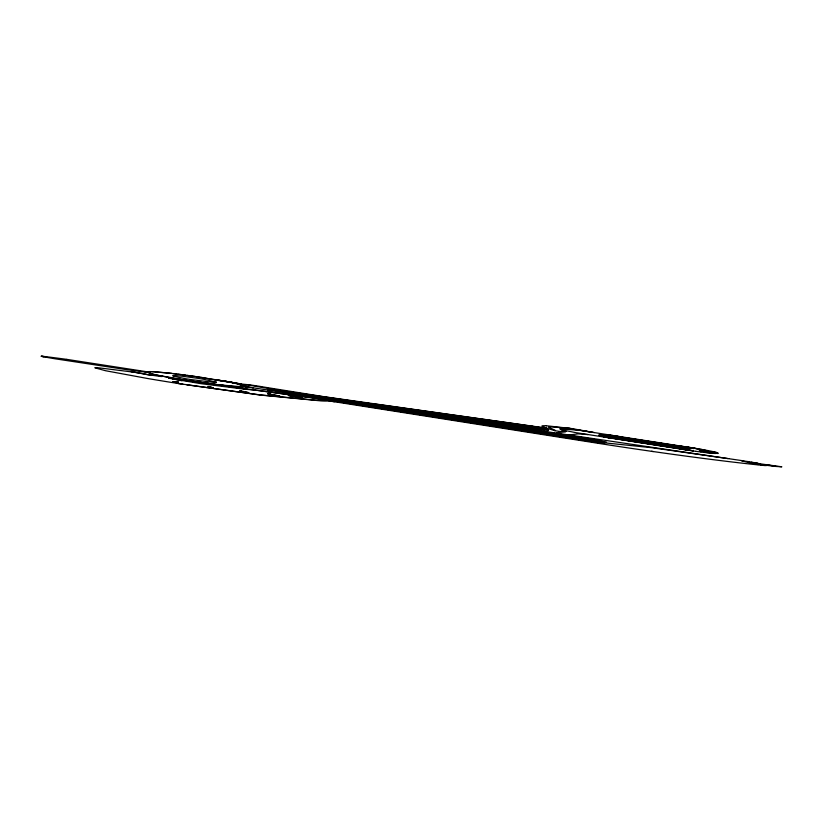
<?xml version="1.0" encoding="UTF-8"?>
<svg xmlns="http://www.w3.org/2000/svg" width="823" height="823" viewBox="0 0 823 823"><rect width="100%" height="100%" fill="white"/><g stroke="black" fill="none" stroke-linecap="round" stroke-linejoin="round"><path stroke-width="1.23" d="M601.654 435.12L599.185 434.935L676.845 447.054M172.089 373.405L153.222 371.584L146.052 371.883L152.234 374.064L168.622 377.407M373.241 405.255A14.948 0.628 8.7 0 1 370.278 404.628L267.465 389.33A107.35 4.496 8.7 0 1 267.444 390.174L331.299 399.69L331.422 398.846M599.35 434.842L689.211 448.268M382.849 406.161L387.849 406.541M609.648 437.857L612.147 438.32M602.22 442.897L603.331 442.825A49.246 2.058 8.7 0 1 604.185 442.836L604.432 442.846M766.275 465.602L764.176 465.499M349.003 403.321L350.793 403.26L328.284 399.906L350.073 403.147M177.14 381.841L174.846 382.17L178.673 382.088L172.871 381.851L174.414 382.098M562.058 430.048A119.695 5.01 8.7 0 1 565.792 431.581L557.202 432.651A28.63 1.204 8.7 0 0 556.873 432.826M671.414 445.819L672.535 445.757M234.514 386.687L236.87 386.779A79.594 3.333 8.7 0 0 244.987 387.047L253.484 387.87M41.294 356.194L43.362 356.369A88.781 3.714 8.7 0 1 66.817 359.373M609.421 435.336L680.642 446.241A17.417 0.73 8.7 0 1 683.183 446.529A29 1.214 8.7 0 1 689.479 447.537L697.163 448.823M331.299 399.69L729.085 458.74M604.679 442.846L651.549 447.681L727.234 458.462M546.277 425.748L571.882 428.588L594.299 432.579M675.014 445.799L676.115 445.86A40.852 1.708 8.7 0 1 677.031 445.922A33.815 1.42 8.7 0 1 679.304 446.272M289.202 395.503L288.215 395.462L302.483 397.818L289.202 395.503L290.673 395.75M300.025 397.53L302.483 397.818M672.062 446.92L600.09 435.676L601.129 436.025A34.977 1.461 8.7 0 0 603.712 436.715L604.061 436.499M776.11 466.476L781.85 466.806L754.866 463.102M144.899 371.636L146.175 371.718M693.367 450.798L690.147 450.407M247.949 384.691L246.663 384.598L253.741 385.977A96.847 4.053 8.7 0 0 282.33 390.781L370.617 403.651A14.114 0.586 8.7 0 1 372.706 403.836L373.076 403.877M587.982 434.595L578.075 433.865L570.277 434.832A25.513 1.07 8.7 0 1 568.714 434.842M237.857 383.693L246.91 384.578M235.717 387.088L188.611 380.771M270.53 394.186L267.526 393.806L278.236 395.904M276.744 395.668L279.748 396.048L269.039 393.95M370.617 403.651L369.568 403.548A19.022 0.792 8.7 0 0 365.854 403.568L370.268 404.628M239.009 387.756L194.269 381.687M242.065 388.384L199.557 382.541M373.292 403.898L375.432 404.155M699.365 449.173L705.63 450.13A31.644 1.327 8.7 0 1 713.428 451.704L714.529 451.95A34.515 1.44 8.7 0 1 716.092 452.352L718.325 453.278A48.063 2.016 8.7 0 1 717.831 453.473L706.906 452.547L699.231 450.531A48.094 2.016 8.7 0 1 699.735 450.366L716.864 452.568M248.145 384.711L248.268 384.722A12.746 0.535 8.7 0 1 260.171 386.419L261.138 386.584A12.746 0.535 8.7 0 1 263.309 386.964L323.357 396.583L547.028 428.197M219.432 384.845L239.112 386.573A77.537 3.251 8.7 0 0 242.867 386.409C236.088 382.016 222.879 381.81 214.011 379.516M600.09 435.676L601.654 435.737L600.492 435.388M43.362 356.369L41.685 356.328L44.144 356.904A81.559 3.415 8.7 0 0 55.275 358.828L127.575 369.784A96.24 4.033 8.7 0 0 138.531 371.224L146.309 372.191M602.92 434.904L675.518 445.881M173.211 373.529L176.657 373.961M219.175 384.999L188.148 380.565A37.693 1.574 8.7 0 1 174.929 378.426C166.699 376.245 153.397 375.936 147.44 371.739A77.557 3.251 8.7 0 1 151.144 371.595L170.114 373.241L199.567 377.119M241.592 390.904L239.719 390.678L248.813 392.612M245.429 392.139L247.312 392.376M762.942 464.892L775.935 466.456L771.367 465.623A28.733 1.204 8.7 0 1 769.011 465.118L767.54 464.779M379.094 405.142L374.753 404.865L377.448 405.544M177.84 374.105L181.276 374.547M375.689 404.186L522.214 424.802M379.629 405.204L527.255 425.975M388.25 406.583L538.365 427.765M700.877 451.992L699.365 451.796A30.78 1.286 8.7 0 1 695.939 451.333M568.878 428.176L549.28 426.798A94.501 3.961 8.7 0 0 548.437 427.178L554.939 430.172A138.223 5.792 8.7 0 1 554.887 430.696L559.012 431.345A22.509 0.946 8.7 0 0 560.237 431.437L564.249 431.633A49.534 2.078 8.7 0 0 565.864 431.591M699.262 449.152L697.863 448.761A25.163 1.049 8.7 0 0 693.717 448.072L580.657 430.46L563.446 429.009A70.305 2.942 8.7 0 0 562.644 429.267L565.771 430.635L575.483 432.579M182.408 374.691L185.854 375.154M590.204 440.871L600.492 442.105A29.69 1.245 8.7 0 0 606.572 442.249L594.052 439.4A20.596 0.864 8.7 0 0 585.544 438.011L363.457 404.978A15.081 0.628 8.7 0 0 362.161 405.009L370.216 406.757M66.797 359.373L146.268 371.667M685.518 449.409L689.016 449.78L685.456 449.173A18.353 0.772 8.7 0 0 684.571 449.039L675.199 447.619M590.389 440.665L585.955 440.038A13.878 0.576 8.7 0 1 584.114 439.749L374.99 407.241M187.016 375.309L190.535 375.802M570.257 428.361L569.207 428.217M201.326 382.51L226.284 385.812A69.718 2.922 8.7 0 0 235.244 386.687M695.857 451.313L694.653 451.148A22.674 0.946 8.7 0 1 690.713 450.572L688.481 450.171A23.137 0.967 8.7 0 1 680.333 448.957L680.477 448.988M684.386 449.255L683.224 449.091A27.612 1.152 8.7 0 1 674.798 447.825M384.722 408.342L380.905 407.971L381.378 408.239M763.281 465.396L762.54 465.283M528.561 425.779L547.995 428.598L554.928 430.707M209.526 387.366L213.085 387.89L207.808 386.429L211.058 387.602M191.718 375.967L195.288 376.481M522.296 424.812L523.294 424.956M748.868 461.682L741.626 460.685L746.749 462.135A70.48 2.953 8.7 0 0 750.144 462.896L757.561 464.409M527.687 426.036L533.067 426.859A14.217 0.597 8.7 0 1 541.647 428.382L545.299 429.369A23.569 0.988 8.7 0 1 545.34 429.452A23.569 0.988 8.7 0 1 538.798 429.153L382.644 406.418M380.638 406.511L545.31 430.018A31.151 1.307 8.7 0 0 548.591 430.11L538.088 427.394A19.989 0.833 8.7 0 0 531.205 426.242M729.723 458.833L743.539 460.849M200.061 382.469L183.488 379.948A40.234 1.687 8.7 0 1 175.453 378.611L169.713 377.603M651.446 451.302L663.204 452.979A195.349 8.179 8.7 0 0 688.902 456.508L701.35 458.154A198.446 8.312 8.7 0 0 764.155 465.499M727.542 458.514L728.129 458.596M523.901 425.049L527.934 425.676M690.24 450.274L682.185 449.091A29.577 1.234 8.7 0 1 676.773 448.268L605.8 437.167M252.373 387.705L267.814 390.009M691.454 448.226L693.727 448.535L684.962 446.93M677.596 447.774L686.608 448.936L599.175 435.161M196.44 376.739L228.033 381.697A41.325 1.728 8.7 0 1 241.612 384.063M200.503 377.253L204.248 377.829M385.339 408.434L595.646 439.996M186.698 384.804L259.831 394.855L316.69 400.256A209.34 8.765 8.7 0 0 327.791 400.348M677.391 447.146L677.946 447.228A19.567 0.823 8.7 0 0 683.841 448.103L686.732 448.422L684.427 447.928M675.169 447.403L673.903 447.414M675.971 447.527L674.418 447.496M675.992 447.743L676.794 447.856M689.448 450.387L686.989 450.016A23.63 0.988 8.7 0 1 682.843 449.389L576.326 432.713M335.136 401.861L593.352 442.558M618.268 436.313L612.158 435.47A22.849 0.957 8.7 0 0 606.006 434.853M674.387 447.28L601.212 436.056M681.156 446.323L684.705 446.889M690.394 448.062L689.808 447.969A29.535 1.234 8.7 0 1 687.544 447.609L676.033 445.953M677.031 445.922L605.831 434.822A40.337 1.687 8.7 0 0 604.38 434.729L603.887 434.698A55.748 2.335 8.7 0 0 601.243 434.637M677.648 447.424L678.203 447.506M603.743 436.715L674.798 447.825A22.283 0.936 8.7 0 0 676.763 448.268M371.06 406.891L580.431 439.451A21.11 0.885 8.7 0 0 584.073 440.007L602.775 441.735L598.393 440.521A14.094 0.586 8.7 0 0 592.046 439.369A15.205 0.638 8.7 0 0 586.655 438.515L371.235 406.428L374.774 407.21M329.714 401.017L334.766 401.809M247.507 389.433A12.818 0.535 8.7 0 1 243.752 388.723L242.898 388.466L311.732 397.622A104.398 4.372 8.7 0 1 327.482 400.05L602.673 443.34A22.931 0.957 8.7 0 1 602.158 443.134M180.762 379.506L169.466 378.117A16.234 0.679 8.7 0 0 168.478 378.158L200.668 383.641L243.515 389.042A101.692 4.259 8.7 0 0 255.377 390.081L313.553 398.147A100.375 4.208 8.7 0 1 327.348 400.276A22.375 0.936 8.7 0 1 327.225 400.184M172.871 381.851L176.389 382.417M176.317 383.199L183.097 384.269M698.069 448.874L698.922 449.039L695.188 448.36A22.705 0.946 8.7 0 0 687.277 447.064M378.775 406.223L378.169 406.13M146 374.27L142.533 373.621A22.962 0.957 8.7 0 0 134.807 372.305L96.949 367.603A48.927 2.047 8.7 0 0 94.799 367.778L105.457 370.71L147.626 378.508A102.278 4.28 8.7 0 0 179.507 383.693L260.51 395.081L320.517 400.852A208.476 8.734 8.7 0 0 330.116 400.996L334.2 401.717M213.085 387.89L209.834 386.717M205.133 378.066C217.786 380.823 236.191 381.522 246.427 386.964A79.81 3.343 8.7 0 1 246.036 387.047M199.32 382.5L173.211 378.734A16.182 0.679 8.7 0 0 172.295 378.775L181.934 380.792M278.267 395.812L279.748 396.048M682.524 449.337L681.886 449.224M761.954 465.19L760.771 464.995M700.239 449.183L703.686 449.78M681.804 449.214L681.177 449.111M761.882 464.717L762.684 464.83L756.337 463.616A39.483 1.656 8.7 0 1 753.775 463.04L751.348 462.361L758.899 463.596M704.457 449.914L705.002 450.027M152.018 375.422L138.696 373.004A22.962 0.957 8.7 0 0 130.96 371.687M378.631 405.76L378.045 405.657M375.35 405.646L374.599 405.513A13.497 0.566 8.7 0 1 373.879 405.379L373.796 405.358M758.271 464.553L757.592 464.419M43.907 356.863L41.922 356.472M252.311 387.664L246.643 386.285M760.699 464.481L757.808 463.894M693.429 450.778L691.742 450.5A13.343 0.556 8.7 0 0 690.24 450.274M146.247 374.455L160.516 376.45A16.007 0.669 8.7 0 0 162.306 376.389L161.113 375.988M238.372 383.744L230.08 382.15A40.255 1.687 8.7 0 0 217.539 379.979M235.285 386.995L243.731 388.723M758.302 463.524L757.716 463.349M235.172 386.975L234.565 386.831M592.035 432.229L572.849 429.205L560.442 428.588A82.084 3.436 8.7 0 0 559.763 428.876L561.996 430.038M384.464 406.685L382.87 406.243M757.705 463.874L754.64 463.133M239.534 384.228L238.814 384.063A23.774 0.998 8.7 0 1 238.31 383.93L237.826 383.806M41.767 356.441L41.181 356.266M689.19 448.206L683.491 447.156A28.64 1.204 8.7 0 0 679.417 446.498M146.103 372.017L144.838 371.698M558.076 433.289L556.914 432.867M544.116 427.158L546.431 427.95M717.018 452.619L717.574 452.794M765.74 465.242L766.367 465.509M671.311 446.807L672.381 447.177A35.173 1.471 8.7 0 0 673.389 447.342M601.664 435.089L600.09 434.698L679.366 447.074A17.622 0.741 8.7 0 1 684.469 447.928M600.08 435.676A61.931 2.592 8.7 0 1 599.195 435.182M609.349 437.857A17.653 0.741 8.7 0 1 603.876 436.735M335.054 399.927A22.324 0.936 8.7 0 1 331.72 398.939M223.095 380.884A41.212 1.728 8.7 0 1 240.203 383.919M329.951 400.976A13.322 0.556 8.7 0 1 327.996 400.379M715.66 453.494A34.155 1.43 8.7 0 1 701.001 452.022M653.267 451.56A177.233 7.417 8.7 0 1 593.774 442.63M327.235 400.122A22.375 0.936 8.7 0 1 327.492 400.05M543.91 427.086A64.513 2.706 8.7 0 1 546.421 425.779M239.699 384.259A63.813 2.675 8.7 0 1 246.386 386.193M749.033 461.703A24.052 1.008 8.7 0 1 757.427 463.308M216.305 382.15L216.295 382.222A34.71 1.451 8.7 0 1 213.023 382.304L190.524 379.516A16.985 0.71 8.7 0 1 185.309 378.662L174.538 376.481A31.665 1.327 8.7 0 1 182.881 376.306L197.438 378.271A17.016 0.71 8.7 0 1 203.693 379.28L216.305 382.15"/></g></svg>
